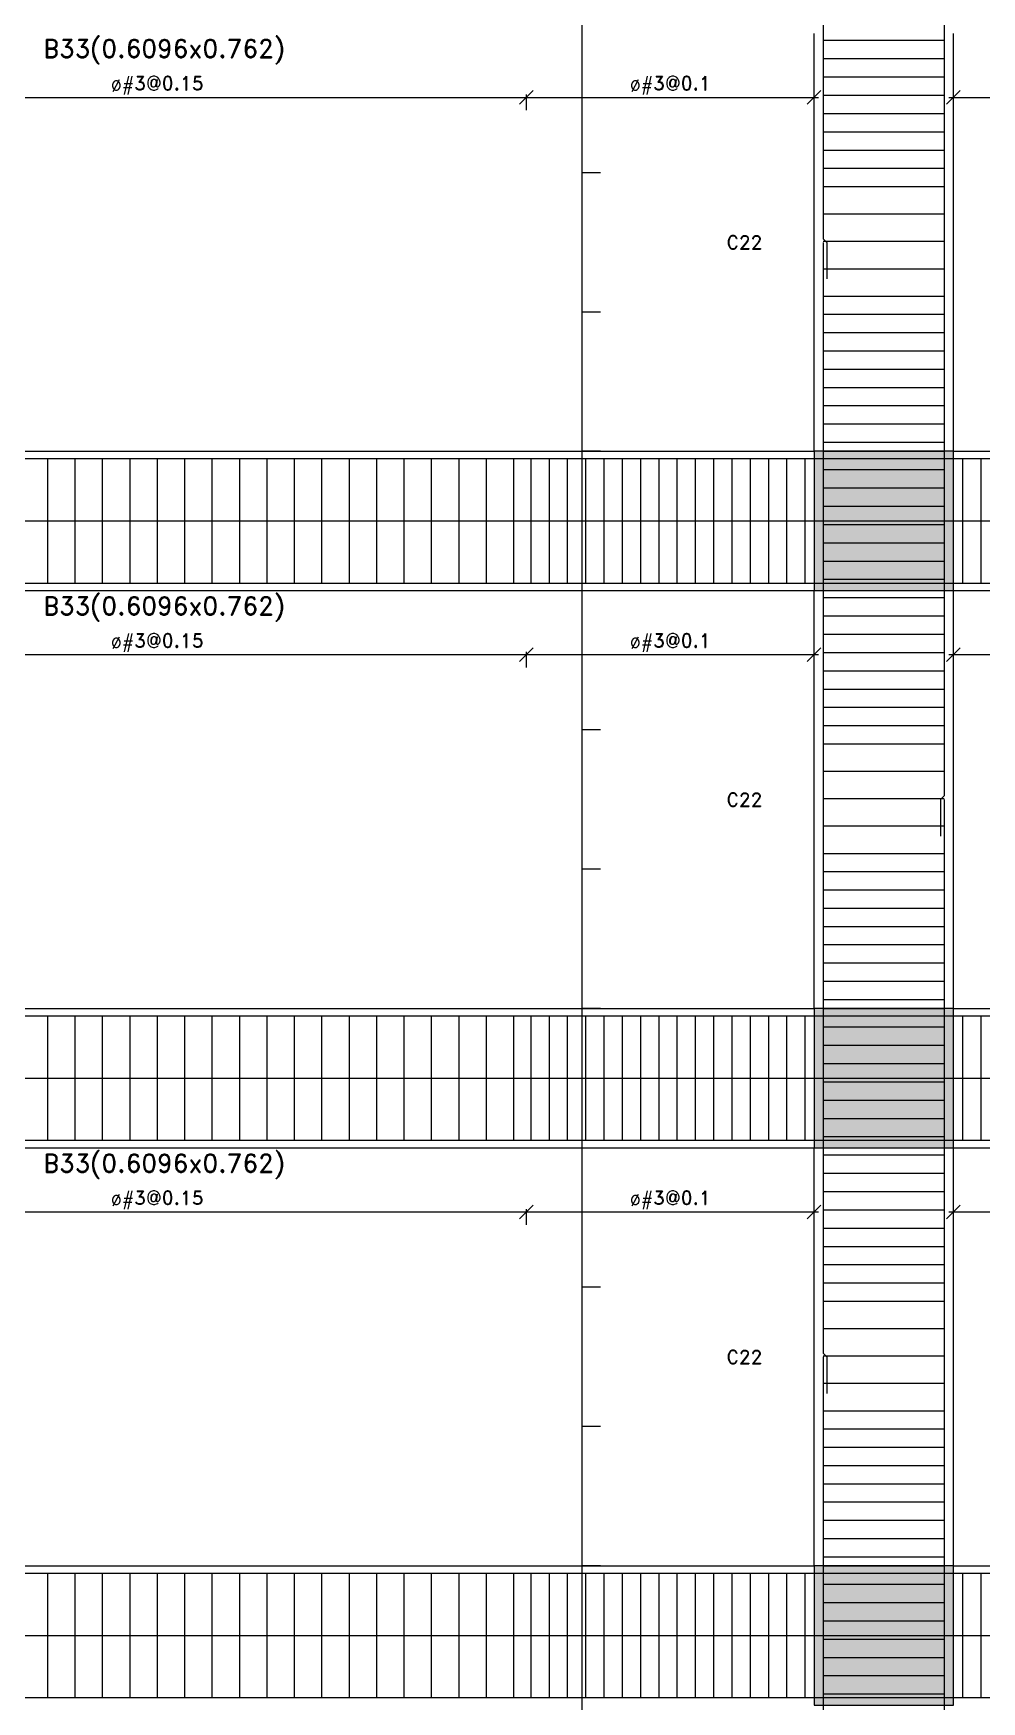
# Model space of a CAD drawing. Header units: inches. Extents: x 2674 to 28325, y -8016 to 21827.
# Drawn here: x 10173.4 to 10432.8, y -1101.7 to -645.5 of the extents above; entities that cross this region are included whole.
import ezdxf

# ---------------------------------------------------------------- set-up
doc = ezdxf.new("R2010")
doc.units = ezdxf.units.IN
doc.header["$MEASUREMENT"] = 0
for name, color, linetype in [('Beam', 3, 'Continuous'), ('Beam elevation contour', 7, 'Continuous'), ('Beam rebar bot', 2, 'Continuous'), ('Beam rebar top', 2, 'Continuous'), ('Beam tie corner', 6, 'Continuous'), ('Beam tie mid', 4, 'Continuous'), ('Column elevation contorno', 7, 'Continuous'), ('Dimensions', 7, 'Continuous'), ('Porticos', 7, 'Continuous'), ('Texts', 7, 'Continuous')]:
    doc.layers.add(name, color=color, linetype=linetype)
doc.layers.add('Beam torsion rebar', color=7, linetype='Continuous', true_color=0xaf0000)
doc.styles.add('Letra', font='romand.shx')
doc.dimstyles.new('Dimension', dxfattribs={"dimscale": 0.083333, "dimtxt": 0.025, "dimasz": 0.025, "dimexe": 0.015, "dimexo": 0.03, "dimgap": 0.015, "dimtad": 1, "dimdec": 1, "dimzin": 0, "dimdsep": 46, "dimlunit": 4, "dimtxsty": 'Letra', "dimblk": 'OBLIQUE', "dimcen": 0.015, "dimdle": 0.025, "dimclrd": 256, "dimclre": 1, "dimclrt": 4, "dimadec": 0, "dimazin": 0, "dimtfac": 1, "dimtdec": 1, "dimtofl": 0, "dimtmove": 0, "dimatfit": 3, "dimfxl": 1, "dimtolj": 1, "dimtzin": 0, "dimarcsym": 0})

# ---------------------------------------------------------------- blocks, each defined once
blk = doc.blocks.new('_Oblique')
at = {"color": 0, "linetype": 'ByBlock', "lineweight": -2}
blk.add_line((-0.5, -0.5), (0.5, 0.5), dxfattribs=at)
blk = doc.blocks.new('*D535')
at = {"layer": 'Defpoints', "color": 0, "transparency": 16777216}
for p in [(10323.5, -721.71), (10328.5, -721.71), (10328.5, -759.81)]:
    blk.add_point(p, dxfattribs=at)
at = {"layer": 'Dimensions', "color": 1, "linetype": 'ByBlock', "lineweight": -2, "transparency": 16777216}
for p, q in [((10328.5, -721.71), (10323.5, -721.71)), ((10328.5, -759.81), (10323.5, -759.81))]:
    blk.add_line(p, q, dxfattribs=at)
at = {"layer": 'Dimensions', "linetype": 'ByBlock', "lineweight": -2, "transparency": 16777216}
blk.add_line((10323.5, -759.82), (10323.5, -721.71), dxfattribs=at)
at = {"layer": 'Dimensions', "lineweight": -2, "transparency": 16777216, "xscale": 0.006249999999999999, "yscale": 0.006249999999999999, "zscale": 0.006249999999999999}
for p, rotation in [((10323.5, -721.71), 90), ((10323.5, -759.81), 270)]:
    blk.add_blockref('_Oblique', p, dxfattribs=dict(at, rotation=rotation))
at = {"layer": 'Dimensions', "color": 4, "transparency": 16777216, "insert": (10323.49, -740.76), "char_height": 0.00625, "attachment_point": 5, "rotation": 90, "style": 'Letra'}
blk.add_mtext('\\A1;ø#3@0.1', dxfattribs=at)
blk = doc.blocks.new('*D536')
at = {"layer": 'Defpoints', "color": 0, "transparency": 16777216}
for p in [(10323.5, -607.41), (10328.5, -607.41), (10328.5, -683.61)]:
    blk.add_point(p, dxfattribs=at)
at = {"layer": 'Dimensions', "color": 1, "linetype": 'ByBlock', "lineweight": -2, "transparency": 16777216}
for p, q in [((10328.5, -607.41), (10323.5, -607.41)), ((10328.5, -683.61), (10323.5, -683.61))]:
    blk.add_line(p, q, dxfattribs=at)
at = {"layer": 'Dimensions', "linetype": 'ByBlock', "lineweight": -2, "transparency": 16777216}
blk.add_line((10323.5, -683.62), (10323.5, -607.41), dxfattribs=at)
at = {"layer": 'Dimensions', "lineweight": -2, "transparency": 16777216, "xscale": 0.006249999999999999, "yscale": 0.006249999999999999, "zscale": 0.006249999999999999}
for p, rotation in [((10323.5, -607.41), 90), ((10323.5, -683.61), 270)]:
    blk.add_blockref('_Oblique', p, dxfattribs=dict(at, rotation=rotation))
at = {"layer": 'Dimensions', "color": 4, "transparency": 16777216, "insert": (10323.49, -645.51), "char_height": 0.00625, "attachment_point": 5, "rotation": 90, "style": 'Letra'}
blk.add_mtext('\\A1;ø#3@0.1', dxfattribs=at)
blk = doc.blocks.new('*D537')
at = {"layer": 'Defpoints', "color": 0, "transparency": 16777216}
for p in [(10323.5, -683.61), (10328.5, -683.61), (10328.5, -721.71)]:
    blk.add_point(p, dxfattribs=at)
at = {"layer": 'Dimensions', "color": 1, "linetype": 'ByBlock', "lineweight": -2, "transparency": 16777216}
for p, q in [((10328.5, -683.61), (10323.5, -683.61)), ((10328.5, -721.71), (10323.5, -721.71))]:
    blk.add_line(p, q, dxfattribs=at)
at = {"layer": 'Dimensions', "linetype": 'ByBlock', "lineweight": -2, "transparency": 16777216}
blk.add_line((10323.5, -721.72), (10323.5, -683.61), dxfattribs=at)
at = {"layer": 'Dimensions', "lineweight": -2, "transparency": 16777216, "xscale": 0.006249999999999999, "yscale": 0.006249999999999999, "zscale": 0.006249999999999999}
for p, rotation in [((10323.5, -683.61), 90), ((10323.5, -721.71), 270)]:
    blk.add_blockref('_Oblique', p, dxfattribs=dict(at, rotation=rotation))
at = {"layer": 'Dimensions', "color": 4, "transparency": 16777216, "insert": (10323.49, -702.66), "char_height": 0.00625, "attachment_point": 5, "rotation": 90, "style": 'Letra'}
blk.add_mtext('\\A1;ø#3@0.15', dxfattribs=at)
blk = doc.blocks.new('*D538')
at = {"layer": 'Defpoints', "color": 0, "transparency": 16777216}
for p in [(10323.5, -874.11), (10328.5, -874.11), (10328.5, -912.21)]:
    blk.add_point(p, dxfattribs=at)
at = {"layer": 'Dimensions', "color": 1, "linetype": 'ByBlock', "lineweight": -2, "transparency": 16777216}
for p, q in [((10328.5, -874.11), (10323.5, -874.11)), ((10328.5, -912.21), (10323.5, -912.21))]:
    blk.add_line(p, q, dxfattribs=at)
at = {"layer": 'Dimensions', "linetype": 'ByBlock', "lineweight": -2, "transparency": 16777216}
blk.add_line((10323.5, -912.22), (10323.5, -874.11), dxfattribs=at)
at = {"layer": 'Dimensions', "lineweight": -2, "transparency": 16777216, "xscale": 0.006249999999999999, "yscale": 0.006249999999999999, "zscale": 0.006249999999999999}
for p, rotation in [((10323.5, -874.11), 90), ((10323.5, -912.21), 270)]:
    blk.add_blockref('_Oblique', p, dxfattribs=dict(at, rotation=rotation))
at = {"layer": 'Dimensions', "color": 4, "transparency": 16777216, "insert": (10323.49, -893.16), "char_height": 0.00625, "attachment_point": 5, "rotation": 90, "style": 'Letra'}
blk.add_mtext('\\A1;ø#3@0.1', dxfattribs=at)
blk = doc.blocks.new('*D539')
at = {"layer": 'Defpoints', "color": 0, "transparency": 16777216}
for p in [(10323.5, -759.81), (10328.5, -759.81), (10328.5, -836.01)]:
    blk.add_point(p, dxfattribs=at)
at = {"layer": 'Dimensions', "color": 1, "linetype": 'ByBlock', "lineweight": -2, "transparency": 16777216}
for p, q in [((10328.5, -759.81), (10323.5, -759.81)), ((10328.5, -836.01), (10323.5, -836.01))]:
    blk.add_line(p, q, dxfattribs=at)
at = {"layer": 'Dimensions', "linetype": 'ByBlock', "lineweight": -2, "transparency": 16777216}
blk.add_line((10323.5, -836.02), (10323.5, -759.81), dxfattribs=at)
at = {"layer": 'Dimensions', "lineweight": -2, "transparency": 16777216, "xscale": 0.006249999999999999, "yscale": 0.006249999999999999, "zscale": 0.006249999999999999}
for p, rotation in [((10323.5, -759.81), 90), ((10323.5, -836.01), 270)]:
    blk.add_blockref('_Oblique', p, dxfattribs=dict(at, rotation=rotation))
at = {"layer": 'Dimensions', "color": 4, "transparency": 16777216, "insert": (10323.49, -797.91), "char_height": 0.00625, "attachment_point": 5, "rotation": 90, "style": 'Letra'}
blk.add_mtext('\\A1;ø#3@0.1', dxfattribs=at)
blk = doc.blocks.new('*D540')
at = {"layer": 'Defpoints', "color": 0, "transparency": 16777216}
for p in [(10323.5, -836.01), (10328.5, -836.01), (10328.5, -874.11)]:
    blk.add_point(p, dxfattribs=at)
at = {"layer": 'Dimensions', "color": 1, "linetype": 'ByBlock', "lineweight": -2, "transparency": 16777216}
for p, q in [((10328.5, -836.01), (10323.5, -836.01)), ((10328.5, -874.11), (10323.5, -874.11))]:
    blk.add_line(p, q, dxfattribs=at)
at = {"layer": 'Dimensions', "linetype": 'ByBlock', "lineweight": -2, "transparency": 16777216}
blk.add_line((10323.5, -874.12), (10323.5, -836.01), dxfattribs=at)
at = {"layer": 'Dimensions', "lineweight": -2, "transparency": 16777216, "xscale": 0.006249999999999999, "yscale": 0.006249999999999999, "zscale": 0.006249999999999999}
for p, rotation in [((10323.5, -836.01), 90), ((10323.5, -874.11), 270)]:
    blk.add_blockref('_Oblique', p, dxfattribs=dict(at, rotation=rotation))
at = {"layer": 'Dimensions', "color": 4, "transparency": 16777216, "insert": (10323.49, -855.06), "char_height": 0.00625, "attachment_point": 5, "rotation": 90, "style": 'Letra'}
blk.add_mtext('\\A1;ø#3@0.15', dxfattribs=at)
blk = doc.blocks.new('*D541')
at = {"layer": 'Defpoints', "color": 0, "transparency": 16777216}
for p in [(10323.5, -1026.51), (10328.5, -1026.51), (10328.5, -1064.61)]:
    blk.add_point(p, dxfattribs=at)
at = {"layer": 'Dimensions', "color": 1, "linetype": 'ByBlock', "lineweight": -2, "transparency": 16777216}
for p, q in [((10328.5, -1026.51), (10323.5, -1026.51)), ((10328.5, -1064.61), (10323.5, -1064.61))]:
    blk.add_line(p, q, dxfattribs=at)
at = {"layer": 'Dimensions', "linetype": 'ByBlock', "lineweight": -2, "transparency": 16777216}
blk.add_line((10323.5, -1064.62), (10323.5, -1026.51), dxfattribs=at)
at = {"layer": 'Dimensions', "lineweight": -2, "transparency": 16777216, "xscale": 0.006249999999999999, "yscale": 0.006249999999999999, "zscale": 0.006249999999999999}
for p, rotation in [((10323.5, -1026.51), 90), ((10323.5, -1064.61), 270)]:
    blk.add_blockref('_Oblique', p, dxfattribs=dict(at, rotation=rotation))
at = {"layer": 'Dimensions', "color": 4, "transparency": 16777216, "insert": (10323.49, -1045.56), "char_height": 0.00625, "attachment_point": 5, "rotation": 90, "style": 'Letra'}
blk.add_mtext('\\A1;ø#3@0.1', dxfattribs=at)
blk = doc.blocks.new('*D542')
at = {"layer": 'Defpoints', "color": 0, "transparency": 16777216}
for p in [(10323.5, -912.21), (10328.5, -912.21), (10328.5, -988.41)]:
    blk.add_point(p, dxfattribs=at)
at = {"layer": 'Dimensions', "color": 1, "linetype": 'ByBlock', "lineweight": -2, "transparency": 16777216}
for p, q in [((10328.5, -912.21), (10323.5, -912.21)), ((10328.5, -988.41), (10323.5, -988.41))]:
    blk.add_line(p, q, dxfattribs=at)
at = {"layer": 'Dimensions', "linetype": 'ByBlock', "lineweight": -2, "transparency": 16777216}
blk.add_line((10323.5, -988.42), (10323.5, -912.21), dxfattribs=at)
at = {"layer": 'Dimensions', "lineweight": -2, "transparency": 16777216, "xscale": 0.006249999999999999, "yscale": 0.006249999999999999, "zscale": 0.006249999999999999}
for p, rotation in [((10323.5, -912.21), 90), ((10323.5, -988.41), 270)]:
    blk.add_blockref('_Oblique', p, dxfattribs=dict(at, rotation=rotation))
at = {"layer": 'Dimensions', "color": 4, "transparency": 16777216, "insert": (10323.49, -950.31), "char_height": 0.00625, "attachment_point": 5, "rotation": 90, "style": 'Letra'}
blk.add_mtext('\\A1;ø#3@0.1', dxfattribs=at)
blk = doc.blocks.new('*D543')
at = {"layer": 'Defpoints', "color": 0, "transparency": 16777216}
for p in [(10323.5, -988.41), (10328.5, -988.41), (10328.5, -1026.51)]:
    blk.add_point(p, dxfattribs=at)
at = {"layer": 'Dimensions', "color": 1, "linetype": 'ByBlock', "lineweight": -2, "transparency": 16777216}
for p, q in [((10328.5, -988.41), (10323.5, -988.41)), ((10328.5, -1026.51), (10323.5, -1026.51))]:
    blk.add_line(p, q, dxfattribs=at)
at = {"layer": 'Dimensions', "linetype": 'ByBlock', "lineweight": -2, "transparency": 16777216}
blk.add_line((10323.5, -1026.52), (10323.5, -988.41), dxfattribs=at)
at = {"layer": 'Dimensions', "lineweight": -2, "transparency": 16777216, "xscale": 0.006249999999999999, "yscale": 0.006249999999999999, "zscale": 0.006249999999999999}
for p, rotation in [((10323.5, -988.41), 90), ((10323.5, -1026.51), 270)]:
    blk.add_blockref('_Oblique', p, dxfattribs=dict(at, rotation=rotation))
at = {"layer": 'Dimensions', "color": 4, "transparency": 16777216, "insert": (10323.49, -1007.46), "char_height": 0.00625, "attachment_point": 5, "rotation": 90, "style": 'Letra'}
blk.add_mtext('\\A1;ø#3@0.15', dxfattribs=at)
blk = doc.blocks.new('*D545')
at = {"layer": 'Defpoints', "color": 0, "transparency": 16777216}
for p in [(10323.5, -1064.61), (10328.5, -1064.61), (10328.5, -1140.81)]:
    blk.add_point(p, dxfattribs=at)
at = {"layer": 'Dimensions', "color": 1, "linetype": 'ByBlock', "lineweight": -2, "transparency": 16777216}
for p, q in [((10328.5, -1064.61), (10323.5, -1064.61)), ((10328.5, -1140.81), (10323.5, -1140.81))]:
    blk.add_line(p, q, dxfattribs=at)
at = {"layer": 'Dimensions', "linetype": 'ByBlock', "lineweight": -2, "transparency": 16777216}
blk.add_line((10323.5, -1140.82), (10323.5, -1064.61), dxfattribs=at)
at = {"layer": 'Dimensions', "lineweight": -2, "transparency": 16777216, "xscale": 0.006249999999999999, "yscale": 0.006249999999999999, "zscale": 0.006249999999999999}
for p, rotation in [((10323.5, -1064.61), 90), ((10323.5, -1140.81), 270)]:
    blk.add_blockref('_Oblique', p, dxfattribs=dict(at, rotation=rotation))
at = {"layer": 'Dimensions', "color": 4, "transparency": 16777216, "insert": (10323.49, -1102.71), "char_height": 0.00625, "attachment_point": 5, "rotation": 90, "style": 'Letra'}
blk.add_mtext('\\A1;ø#3@0.1', dxfattribs=at)
blk = doc.blocks.new('*D56')
at = {"linetype": 'ByBlock', "lineweight": -2, "transparency": 16777216}
blk.add_line((708.3466, 31.8064), (709.9707, 31.8064), dxfattribs=at)
at = {"color": 1, "linetype": 'ByBlock', "lineweight": -2, "transparency": 16777216}
for p, q in [((708.3716, 31.7364), (708.3716, 31.8214)), ((709.9457, 31.7364), (709.9457, 31.8214))]:
    blk.add_line(p, q, dxfattribs=at)
at = {"layer": 'Defpoints', "transparency": 16777216}
for p in [(709.9457, 31.8064), (708.3716, 31.7064), (709.9457, 31.7064)]:
    blk.add_point(p, dxfattribs=at)
at = {"lineweight": -2, "transparency": 16777216, "xscale": 0.075, "yscale": 0.075, "zscale": 0.075, "rotation": 180}
blk.add_blockref('_Oblique', (708.3716, 31.8064), dxfattribs=at)
at = {"lineweight": -2, "transparency": 16777216, "xscale": 0.075, "yscale": 0.075, "zscale": 0.075}
blk.add_blockref('_Oblique', (709.9457, 31.8064), dxfattribs=at)
at = {"color": 4, "transparency": 16777216, "insert": (709.15865, 31.8214), "char_height": 0.075, "attachment_point": 8, "style": 'Letra'}
blk.add_mtext('ø#3@0.1', dxfattribs=at)
blk = doc.blocks.new('*D57')
at = {"linetype": 'ByBlock', "lineweight": -2, "transparency": 16777216}
blk.add_line((704.3066, 31.8064), (708.3966, 31.8064), dxfattribs=at)
at = {"color": 1, "linetype": 'ByBlock', "lineweight": -2, "transparency": 16777216}
for p, q in [((704.3316, 31.7364), (704.3316, 31.8214)), ((708.3716, 31.7364), (708.3716, 31.8214))]:
    blk.add_line(p, q, dxfattribs=at)
at = {"layer": 'Defpoints', "transparency": 16777216}
for p in [(708.3716, 31.8064), (704.3316, 31.7064), (708.3716, 31.7064)]:
    blk.add_point(p, dxfattribs=at)
at = {"lineweight": -2, "transparency": 16777216, "xscale": 0.075, "yscale": 0.075, "zscale": 0.075, "rotation": 180}
blk.add_blockref('_Oblique', (704.3316, 31.8064), dxfattribs=at)
at = {"lineweight": -2, "transparency": 16777216, "xscale": 0.075, "yscale": 0.075, "zscale": 0.075}
blk.add_blockref('_Oblique', (708.3716, 31.8064), dxfattribs=at)
at = {"color": 4, "transparency": 16777216, "insert": (706.3516, 31.8214), "char_height": 0.075, "attachment_point": 8, "style": 'Letra'}
blk.add_mtext('ø#3@0.15', dxfattribs=at)
blk = doc.blocks.new('*D58')
at = {"linetype": 'ByBlock', "lineweight": -2, "transparency": 16777216}
blk.add_line((710.6827, 31.8064), (712.3067, 31.8064), dxfattribs=at)
at = {"color": 1, "linetype": 'ByBlock', "lineweight": -2, "transparency": 16777216}
for p, q in [((710.7077, 31.7364), (710.7077, 31.8214)), ((712.2817, 31.7364), (712.2817, 31.8214))]:
    blk.add_line(p, q, dxfattribs=at)
at = {"layer": 'Defpoints', "transparency": 16777216}
for p in [(712.2817, 31.8064), (710.7077, 31.7064), (712.2817, 31.7064)]:
    blk.add_point(p, dxfattribs=at)
at = {"lineweight": -2, "transparency": 16777216, "xscale": 0.075, "yscale": 0.075, "zscale": 0.075, "rotation": 180}
blk.add_blockref('_Oblique', (710.7077, 31.8064), dxfattribs=at)
at = {"lineweight": -2, "transparency": 16777216, "xscale": 0.075, "yscale": 0.075, "zscale": 0.075}
blk.add_blockref('_Oblique', (712.2817, 31.8064), dxfattribs=at)
at = {"color": 4, "transparency": 16777216, "insert": (711.4947, 31.8214), "char_height": 0.075, "attachment_point": 8, "style": 'Letra'}
blk.add_mtext('ø#3@0.1', dxfattribs=at)
blk = doc.blocks.new('*D75')
at = {"linetype": 'ByBlock', "lineweight": -2, "transparency": 16777216}
blk.add_line((708.3466, 28.7584), (709.9707, 28.7584), dxfattribs=at)
at = {"color": 1, "linetype": 'ByBlock', "lineweight": -2, "transparency": 16777216}
for p, q in [((708.3716, 28.6884), (708.3716, 28.7734)), ((709.9457, 28.6884), (709.9457, 28.7734))]:
    blk.add_line(p, q, dxfattribs=at)
at = {"layer": 'Defpoints', "transparency": 16777216}
for p in [(709.9457, 28.7584), (708.3716, 28.6584), (709.9457, 28.6584)]:
    blk.add_point(p, dxfattribs=at)
at = {"lineweight": -2, "transparency": 16777216, "xscale": 0.075, "yscale": 0.075, "zscale": 0.075, "rotation": 180}
blk.add_blockref('_Oblique', (708.3716, 28.7584), dxfattribs=at)
at = {"lineweight": -2, "transparency": 16777216, "xscale": 0.075, "yscale": 0.075, "zscale": 0.075}
blk.add_blockref('_Oblique', (709.9457, 28.7584), dxfattribs=at)
at = {"color": 4, "transparency": 16777216, "insert": (709.15865, 28.7734), "char_height": 0.075, "attachment_point": 8, "style": 'Letra'}
blk.add_mtext('ø#3@0.1', dxfattribs=at)
blk = doc.blocks.new('*D76')
at = {"linetype": 'ByBlock', "lineweight": -2, "transparency": 16777216}
blk.add_line((704.3066, 28.7584), (708.3966, 28.7584), dxfattribs=at)
at = {"color": 1, "linetype": 'ByBlock', "lineweight": -2, "transparency": 16777216}
for p, q in [((704.3316, 28.6884), (704.3316, 28.7734)), ((708.3716, 28.6884), (708.3716, 28.7734))]:
    blk.add_line(p, q, dxfattribs=at)
at = {"layer": 'Defpoints', "transparency": 16777216}
for p in [(708.3716, 28.7584), (704.3316, 28.6584), (708.3716, 28.6584)]:
    blk.add_point(p, dxfattribs=at)
at = {"lineweight": -2, "transparency": 16777216, "xscale": 0.075, "yscale": 0.075, "zscale": 0.075, "rotation": 180}
blk.add_blockref('_Oblique', (704.3316, 28.7584), dxfattribs=at)
at = {"lineweight": -2, "transparency": 16777216, "xscale": 0.075, "yscale": 0.075, "zscale": 0.075}
blk.add_blockref('_Oblique', (708.3716, 28.7584), dxfattribs=at)
at = {"color": 4, "transparency": 16777216, "insert": (706.3516, 28.7734), "char_height": 0.075, "attachment_point": 8, "style": 'Letra'}
blk.add_mtext('ø#3@0.15', dxfattribs=at)
blk = doc.blocks.new('FB 30 X 30')
blk.add_hatch(color=256).paths.add_polyline_path([(0.381, 0.381), (-0.381, 0.381), (-0.381, -0.381), (0.381, -0.381)])
at = {"color": 0}
blk.add_lwpolyline([(0.381, 0.381), (-0.381, 0.381), (-0.381, -0.381), (0.381, -0.381)], close=True, dxfattribs=at)
blk = doc.blocks.new('*D77')
at = {"linetype": 'ByBlock', "lineweight": -2, "transparency": 16777216}
blk.add_line((710.6827, 28.7584), (712.3067, 28.7584), dxfattribs=at)
at = {"color": 1, "linetype": 'ByBlock', "lineweight": -2, "transparency": 16777216}
for p, q in [((710.7077, 28.6884), (710.7077, 28.7734)), ((712.2817, 28.6884), (712.2817, 28.7734))]:
    blk.add_line(p, q, dxfattribs=at)
at = {"layer": 'Defpoints', "transparency": 16777216}
for p in [(712.2817, 28.7584), (710.7077, 28.6584), (712.2817, 28.6584)]:
    blk.add_point(p, dxfattribs=at)
at = {"lineweight": -2, "transparency": 16777216, "xscale": 0.075, "yscale": 0.075, "zscale": 0.075, "rotation": 180}
blk.add_blockref('_Oblique', (710.7077, 28.7584), dxfattribs=at)
at = {"lineweight": -2, "transparency": 16777216, "xscale": 0.075, "yscale": 0.075, "zscale": 0.075}
blk.add_blockref('_Oblique', (712.2817, 28.7584), dxfattribs=at)
at = {"color": 4, "transparency": 16777216, "insert": (711.4947, 28.7734), "char_height": 0.075, "attachment_point": 8, "style": 'Letra'}
blk.add_mtext('ø#3@0.1', dxfattribs=at)
blk = doc.blocks.new('*D94')
at = {"linetype": 'ByBlock', "lineweight": -2, "transparency": 16777216}
blk.add_line((708.3466, 25.7104), (709.9707, 25.7104), dxfattribs=at)
at = {"color": 1, "linetype": 'ByBlock', "lineweight": -2, "transparency": 16777216}
for p, q in [((708.3716, 25.6404), (708.3716, 25.7254)), ((709.9457, 25.6404), (709.9457, 25.7254))]:
    blk.add_line(p, q, dxfattribs=at)
at = {"layer": 'Defpoints', "transparency": 16777216}
for p in [(709.9457, 25.7104), (708.3716, 25.6104), (709.9457, 25.6104)]:
    blk.add_point(p, dxfattribs=at)
at = {"lineweight": -2, "transparency": 16777216, "xscale": 0.075, "yscale": 0.075, "zscale": 0.075, "rotation": 180}
blk.add_blockref('_Oblique', (708.3716, 25.7104), dxfattribs=at)
at = {"lineweight": -2, "transparency": 16777216, "xscale": 0.075, "yscale": 0.075, "zscale": 0.075}
blk.add_blockref('_Oblique', (709.9457, 25.7104), dxfattribs=at)
at = {"color": 4, "transparency": 16777216, "insert": (709.15865, 25.7254), "char_height": 0.075, "attachment_point": 8, "style": 'Letra'}
blk.add_mtext('ø#3@0.1', dxfattribs=at)
blk = doc.blocks.new('*D95')
at = {"linetype": 'ByBlock', "lineweight": -2, "transparency": 16777216}
blk.add_line((704.3066, 25.7104), (708.3966, 25.7104), dxfattribs=at)
at = {"color": 1, "linetype": 'ByBlock', "lineweight": -2, "transparency": 16777216}
for p, q in [((704.3316, 25.6404), (704.3316, 25.7254)), ((708.3716, 25.6404), (708.3716, 25.7254))]:
    blk.add_line(p, q, dxfattribs=at)
at = {"layer": 'Defpoints', "transparency": 16777216}
for p in [(708.3716, 25.7104), (704.3316, 25.6104), (708.3716, 25.6104)]:
    blk.add_point(p, dxfattribs=at)
at = {"lineweight": -2, "transparency": 16777216, "xscale": 0.075, "yscale": 0.075, "zscale": 0.075, "rotation": 180}
blk.add_blockref('_Oblique', (704.3316, 25.7104), dxfattribs=at)
at = {"lineweight": -2, "transparency": 16777216, "xscale": 0.075, "yscale": 0.075, "zscale": 0.075}
blk.add_blockref('_Oblique', (708.3716, 25.7104), dxfattribs=at)
at = {"color": 4, "transparency": 16777216, "insert": (706.3516, 25.7254), "char_height": 0.075, "attachment_point": 8, "style": 'Letra'}
blk.add_mtext('ø#3@0.15', dxfattribs=at)
blk = doc.blocks.new('*D96')
at = {"linetype": 'ByBlock', "lineweight": -2, "transparency": 16777216}
blk.add_line((710.6827, 25.7104), (712.3067, 25.7104), dxfattribs=at)
at = {"color": 1, "linetype": 'ByBlock', "lineweight": -2, "transparency": 16777216}
for p, q in [((710.7077, 25.6404), (710.7077, 25.7254)), ((712.2817, 25.6404), (712.2817, 25.7254))]:
    blk.add_line(p, q, dxfattribs=at)
at = {"layer": 'Defpoints', "transparency": 16777216}
for p in [(712.2817, 25.7104), (710.7077, 25.6104), (712.2817, 25.6104)]:
    blk.add_point(p, dxfattribs=at)
at = {"lineweight": -2, "transparency": 16777216, "xscale": 0.075, "yscale": 0.075, "zscale": 0.075, "rotation": 180}
blk.add_blockref('_Oblique', (710.7077, 25.7104), dxfattribs=at)
at = {"lineweight": -2, "transparency": 16777216, "xscale": 0.075, "yscale": 0.075, "zscale": 0.075}
blk.add_blockref('_Oblique', (712.2817, 25.7104), dxfattribs=at)
at = {"color": 4, "transparency": 16777216, "insert": (711.4947, 25.7254), "char_height": 0.075, "attachment_point": 8, "style": 'Letra'}
blk.add_mtext('ø#3@0.1', dxfattribs=at)
blk = doc.blocks.new('B33-B34-B35-B36-Story7')
at = {"layer": 'Beam elevation contour'}
for points in [[(702.7576, 23.7744), (709.9457, 23.7744)], [(710.7077, 23.7744), (717.2356, 23.7744)]]:
    blk.add_lwpolyline(points, dxfattribs=at)
at = {"layer": 'Beam rebar bot'}
blk.add_lwpolyline([(732.8728, 23.3524), (732.8728, 23.0524), (702.188, 23.0524), (702.188, 23.3524)], dxfattribs=at)
at = {"layer": 'Beam rebar top'}
blk.add_lwpolyline([(702.208, 23.4344), (702.208, 23.7344), (732.8928, 23.7344), (732.8928, 23.4344)], dxfattribs=at)
at = {"layer": 'Beam tie corner'}
for points in [[(708.3957, 23.7344), (708.3957, 23.0524)], [(708.4957, 23.7344), (708.4957, 23.0524)], [(708.5957, 23.7344), (708.5957, 23.0524)], [(708.6957, 23.7344), (708.6957, 23.0524)], [(708.7957, 23.7344), (708.7957, 23.0524)], [(708.8957, 23.7344), (708.8957, 23.0524)], [(708.9957, 23.7344), (708.9957, 23.0524)], [(709.0957, 23.7344), (709.0957, 23.0524)], [(709.1957, 23.7344), (709.1957, 23.0524)], [(709.2957, 23.7344), (709.2957, 23.0524)], [(709.3957, 23.7344), (709.3957, 23.0524)], [(709.4957, 23.7344), (709.4957, 23.0524)], [(709.5957, 23.7344), (709.5957, 23.0524)], [(709.6957, 23.7344), (709.6957, 23.0524)], [(709.7957, 23.7344), (709.7957, 23.0524)], [(709.8957, 23.7344), (709.8957, 23.0524)], [(710.7577, 23.7344), (710.7577, 23.0524)], [(710.8577, 23.7344), (710.8577, 23.0524)]]:
    blk.add_lwpolyline(points, dxfattribs=at)
at = {"layer": 'Beam tie mid'}
for points in [[(705.7516, 23.7344), (705.7516, 23.0524)], [(705.9016, 23.7344), (705.9016, 23.0524)], [(706.0516, 23.7344), (706.0516, 23.0524)], [(706.2016, 23.7344), (706.2016, 23.0524)], [(706.3516, 23.7344), (706.3516, 23.0524)], [(706.5016, 23.7344), (706.5016, 23.0524)], [(706.6516, 23.7344), (706.6516, 23.0524)], [(706.8016, 23.7344), (706.8016, 23.0524)], [(706.9516, 23.7344), (706.9516, 23.0524)], [(707.1016, 23.7344), (707.1016, 23.0524)], [(707.2516, 23.7344), (707.2516, 23.0524)], [(707.4016, 23.7344), (707.4016, 23.0524)], [(707.5516, 23.7344), (707.5516, 23.0524)], [(707.7016, 23.7344), (707.7016, 23.0524)], [(707.8516, 23.7344), (707.8516, 23.0524)], [(708.0016, 23.7344), (708.0016, 23.0524)], [(708.1516, 23.7344), (708.1516, 23.0524)], [(708.3016, 23.7344), (708.3016, 23.0524)]]:
    blk.add_lwpolyline(points, dxfattribs=at)
at = {"layer": 'Beam torsion rebar'}
blk.add_lwpolyline([(702.188, 23.3934), (732.8928, 23.3934)], dxfattribs=at)
at = {"layer": 'Beam', "color": 0}
blk.add_blockref('FB 30 X 30', (710.3267, 23.3934), dxfattribs=at)
blk = doc.blocks.new('B33-B34-B35-B36-Story10')
at = {"layer": 'Texts', "insert": (706.3898, 32.0564), "char_height": 0.1, "width": 0.056717, "attachment_point": 5, "style": 'Letra'}
blk.add_mtext('B33(0.6096x0.762)', dxfattribs=at)
at = {"layer": 'Dimensions'}
for p1, p2, text, picture, middle in [((704.3316, 31.7064), (708.3716, 31.7064), 'ø#3@0.15', '*D57', (706.3516, 31.8064)), ((708.3716, 31.7064), (709.9457, 31.7064), 'ø#3@0.1', '*D56', (709.1586, 31.8064)), ((710.7077, 31.7064), (712.2817, 31.7064), 'ø#3@0.1', '*D58', (711.4947, 31.8064))]:
    dim = blk.add_aligned_dim(p1=p1, p2=p2, distance=0.1, text=text, dimstyle='Dimension', override={"dimtxt": 0.075, "dimasz": 0.075, "dimpost": '<>'}, dxfattribs=at)
    dim.commit()
    dim.dimension.update_dxf_attribs({"geometry": picture, "text_midpoint": middle})
blk = doc.blocks.new('B33-B34-B35-B36-Story9')
at = {"layer": 'Beam elevation contour'}
for points in [[(702.7576, 29.8704), (709.9457, 29.8704)], [(710.7077, 29.8704), (717.2356, 29.8704)], [(702.7576, 29.1084), (709.9457, 29.1084)], [(710.7077, 29.1084), (717.2356, 29.1084)]]:
    blk.add_lwpolyline(points, dxfattribs=at)
at = {"layer": 'Beam rebar bot'}
blk.add_lwpolyline([(732.8728, 29.4484), (732.8728, 29.1484), (702.188, 29.1484), (702.188, 29.4484)], dxfattribs=at)
at = {"layer": 'Beam rebar top'}
blk.add_lwpolyline([(702.208, 29.5304), (702.208, 29.8304), (732.8928, 29.8304), (732.8928, 29.5304)], dxfattribs=at)
at = {"layer": 'Beam tie corner'}
for points in [[(708.3957, 29.8304), (708.3957, 29.1484)], [(708.4957, 29.8304), (708.4957, 29.1484)], [(708.5957, 29.8304), (708.5957, 29.1484)], [(708.6957, 29.8304), (708.6957, 29.1484)], [(708.7957, 29.8304), (708.7957, 29.1484)], [(708.8957, 29.8304), (708.8957, 29.1484)], [(708.9957, 29.8304), (708.9957, 29.1484)], [(709.0957, 29.8304), (709.0957, 29.1484)], [(709.1957, 29.8304), (709.1957, 29.1484)], [(709.2957, 29.8304), (709.2957, 29.1484)], [(709.3957, 29.8304), (709.3957, 29.1484)], [(709.4957, 29.8304), (709.4957, 29.1484)], [(709.5957, 29.8304), (709.5957, 29.1484)], [(709.6957, 29.8304), (709.6957, 29.1484)], [(709.7957, 29.8304), (709.7957, 29.1484)], [(709.8957, 29.8304), (709.8957, 29.1484)], [(710.7577, 29.8304), (710.7577, 29.1484)], [(710.8577, 29.8304), (710.8577, 29.1484)]]:
    blk.add_lwpolyline(points, dxfattribs=at)
at = {"layer": 'Beam tie mid'}
for points in [[(705.7516, 29.8304), (705.7516, 29.1484)], [(705.9016, 29.8304), (705.9016, 29.1484)], [(706.0516, 29.8304), (706.0516, 29.1484)], [(706.2016, 29.8304), (706.2016, 29.1484)], [(706.3516, 29.8304), (706.3516, 29.1484)], [(706.5016, 29.8304), (706.5016, 29.1484)], [(706.6516, 29.8304), (706.6516, 29.1484)], [(706.8016, 29.8304), (706.8016, 29.1484)], [(706.9516, 29.8304), (706.9516, 29.1484)], [(707.1016, 29.8304), (707.1016, 29.1484)], [(707.2516, 29.8304), (707.2516, 29.1484)], [(707.4016, 29.8304), (707.4016, 29.1484)], [(707.5516, 29.8304), (707.5516, 29.1484)], [(707.7016, 29.8304), (707.7016, 29.1484)], [(707.8516, 29.8304), (707.8516, 29.1484)], [(708.0016, 29.8304), (708.0016, 29.1484)], [(708.1516, 29.8304), (708.1516, 29.1484)], [(708.3016, 29.8304), (708.3016, 29.1484)]]:
    blk.add_lwpolyline(points, dxfattribs=at)
at = {"layer": 'Beam torsion rebar'}
blk.add_lwpolyline([(702.188, 29.4894), (732.8928, 29.4894)], dxfattribs=at)
at = {"layer": 'Beam', "color": 0}
blk.add_blockref('FB 30 X 30', (710.3267, 29.4894), dxfattribs=at)
at = {"layer": 'Texts', "insert": (706.3898, 29.0084), "char_height": 0.1, "width": 0.056717, "attachment_point": 5, "style": 'Letra'}
blk.add_mtext('B33(0.6096x0.762)', dxfattribs=at)
at = {"layer": 'Dimensions'}
for p1, p2, text, picture, middle in [((704.3316, 28.6584), (708.3716, 28.6584), 'ø#3@0.15', '*D76', (706.3516, 28.7584)), ((708.3716, 28.6584), (709.9457, 28.6584), 'ø#3@0.1', '*D75', (709.1586, 28.7584)), ((710.7077, 28.6584), (712.2817, 28.6584), 'ø#3@0.1', '*D77', (711.4947, 28.7584))]:
    dim = blk.add_aligned_dim(p1=p1, p2=p2, distance=0.1, text=text, dimstyle='Dimension', override={"dimtxt": 0.075, "dimasz": 0.075, "dimpost": '<>'}, dxfattribs=at)
    dim.commit()
    dim.dimension.update_dxf_attribs({"geometry": picture, "text_midpoint": middle})
blk = doc.blocks.new('B33-B34-B35-B36-Story8')
at = {"layer": 'Beam elevation contour'}
for points in [[(702.7576, 26.8224), (709.9457, 26.8224)], [(710.7077, 26.8224), (717.2356, 26.8224)], [(702.7576, 26.0604), (709.9457, 26.0604)], [(710.7077, 26.0604), (717.2356, 26.0604)]]:
    blk.add_lwpolyline(points, dxfattribs=at)
at = {"layer": 'Beam rebar bot'}
blk.add_lwpolyline([(732.8728, 26.4004), (732.8728, 26.1004), (702.188, 26.1004), (702.188, 26.4004)], dxfattribs=at)
at = {"layer": 'Beam rebar top'}
blk.add_lwpolyline([(702.208, 26.4824), (702.208, 26.7824), (732.8928, 26.7824), (732.8928, 26.4824)], dxfattribs=at)
at = {"layer": 'Beam tie corner'}
for points in [[(708.3957, 26.7824), (708.3957, 26.1004)], [(708.4957, 26.7824), (708.4957, 26.1004)], [(708.5957, 26.7824), (708.5957, 26.1004)], [(708.6957, 26.7824), (708.6957, 26.1004)], [(708.7957, 26.7824), (708.7957, 26.1004)], [(708.8957, 26.7824), (708.8957, 26.1004)], [(708.9957, 26.7824), (708.9957, 26.1004)], [(709.0957, 26.7824), (709.0957, 26.1004)], [(709.1957, 26.7824), (709.1957, 26.1004)], [(709.2957, 26.7824), (709.2957, 26.1004)], [(709.3957, 26.7824), (709.3957, 26.1004)], [(709.4957, 26.7824), (709.4957, 26.1004)], [(709.5957, 26.7824), (709.5957, 26.1004)], [(709.6957, 26.7824), (709.6957, 26.1004)], [(709.7957, 26.7824), (709.7957, 26.1004)], [(709.8957, 26.7824), (709.8957, 26.1004)], [(710.7577, 26.7824), (710.7577, 26.1004)], [(710.8577, 26.7824), (710.8577, 26.1004)]]:
    blk.add_lwpolyline(points, dxfattribs=at)
at = {"layer": 'Beam tie mid'}
for points in [[(705.7516, 26.7824), (705.7516, 26.1004)], [(705.9016, 26.7824), (705.9016, 26.1004)], [(706.0516, 26.7824), (706.0516, 26.1004)], [(706.2016, 26.7824), (706.2016, 26.1004)], [(706.3516, 26.7824), (706.3516, 26.1004)], [(706.5016, 26.7824), (706.5016, 26.1004)], [(706.6516, 26.7824), (706.6516, 26.1004)], [(706.8016, 26.7824), (706.8016, 26.1004)], [(706.9516, 26.7824), (706.9516, 26.1004)], [(707.1016, 26.7824), (707.1016, 26.1004)], [(707.2516, 26.7824), (707.2516, 26.1004)], [(707.4016, 26.7824), (707.4016, 26.1004)], [(707.5516, 26.7824), (707.5516, 26.1004)], [(707.7016, 26.7824), (707.7016, 26.1004)], [(707.8516, 26.7824), (707.8516, 26.1004)], [(708.0016, 26.7824), (708.0016, 26.1004)], [(708.1516, 26.7824), (708.1516, 26.1004)], [(708.3016, 26.7824), (708.3016, 26.1004)]]:
    blk.add_lwpolyline(points, dxfattribs=at)
at = {"layer": 'Beam torsion rebar'}
blk.add_lwpolyline([(702.188, 26.4414), (732.8928, 26.4414)], dxfattribs=at)
at = {"layer": 'Beam', "color": 0}
blk.add_blockref('FB 30 X 30', (710.3267, 26.4414), dxfattribs=at)
at = {"layer": 'Texts', "insert": (706.3898, 25.9604), "char_height": 0.1, "width": 0.056717, "attachment_point": 5, "style": 'Letra'}
blk.add_mtext('B33(0.6096x0.762)', dxfattribs=at)
at = {"layer": 'Dimensions'}
for p1, p2, text, picture, middle in [((704.3316, 25.6104), (708.3716, 25.6104), 'ø#3@0.15', '*D95', (706.3516, 25.7104)), ((708.3716, 25.6104), (709.9457, 25.6104), 'ø#3@0.1', '*D94', (709.1586, 25.7104)), ((710.7077, 25.6104), (712.2817, 25.6104), 'ø#3@0.1', '*D96', (711.4947, 25.7104))]:
    dim = blk.add_aligned_dim(p1=p1, p2=p2, distance=0.1, text=text, dimstyle='Dimension', override={"dimtxt": 0.075, "dimasz": 0.075, "dimpost": '<>'}, dxfattribs=at)
    dim.commit()
    dim.dimension.update_dxf_attribs({"geometry": picture, "text_midpoint": middle})

msp = doc.modelspace()

# ---------------------------------------------------------------- linework, layer by layer
at = {"layer": 'Beam rebar bot'}
for points in [[(10389.46, -471.75), (10389.46, -701.66)], [(10422.56, -546.45), (10422.56, -854.06)], [(10390.46, -702.66), (10389.46, -701.66)], [(10389.46, -702.66), (10389.46, -1006.46)], [(10390.46, -702.66), (10390.46, -712.66)], [(10421.56, -855.06), (10422.56, -854.06)], [(10421.56, -855.06), (10421.56, -865.06)], [(10422.56, -855.06), (10422.56, -1158.86)], [(10390.46, -1007.46), (10389.46, -1006.46)], [(10389.46, -1007.46), (10389.46, -1311.26)], [(10390.46, -1007.46), (10390.46, -1017.46)]]:
    msp.add_lwpolyline(points, dxfattribs=at)
at = {"layer": 'Beam tie corner'}
for points in [[(10389.46, -647.41), (10422.56, -647.41)], [(10389.46, -652.41), (10422.56, -652.41)], [(10389.46, -657.41), (10422.56, -657.41)], [(10389.46, -662.41), (10422.56, -662.41)], [(10389.46, -667.41), (10422.56, -667.41)], [(10389.46, -672.41), (10422.56, -672.41)], [(10389.46, -677.41), (10422.56, -677.41)], [(10389.46, -682.41), (10422.56, -682.41)], [(10389.46, -722.31), (10422.56, -722.31)], [(10389.46, -727.31), (10422.56, -727.31)], [(10389.46, -732.31), (10422.56, -732.31)], [(10389.46, -737.31), (10422.56, -737.31)], [(10389.46, -742.31), (10422.56, -742.31)], [(10389.46, -747.31), (10422.56, -747.31)], [(10389.46, -752.31), (10422.56, -752.31)], [(10389.46, -757.31), (10422.56, -757.31)], [(10389.46, -759.81), (10422.56, -759.81)], [(10389.46, -764.81), (10422.56, -764.81)], [(10389.46, -769.81), (10422.56, -769.81)], [(10389.46, -774.81), (10422.56, -774.81)], [(10389.46, -779.81), (10422.56, -779.81)], [(10389.46, -784.81), (10422.56, -784.81)], [(10389.46, -789.81), (10422.56, -789.81)], [(10389.46, -794.81), (10422.56, -794.81)], [(10389.46, -799.81), (10422.56, -799.81)], [(10389.46, -804.81), (10422.56, -804.81)], [(10389.46, -809.81), (10422.56, -809.81)], [(10389.46, -814.81), (10422.56, -814.81)], [(10389.46, -819.81), (10422.56, -819.81)], [(10389.46, -824.81), (10422.56, -824.81)], [(10389.46, -829.81), (10422.56, -829.81)], [(10389.46, -834.81), (10422.56, -834.81)], [(10389.46, -874.71), (10422.56, -874.71)], [(10389.46, -879.71), (10422.56, -879.71)], [(10389.46, -884.71), (10422.56, -884.71)], [(10389.46, -889.71), (10422.56, -889.71)], [(10389.46, -894.71), (10422.56, -894.71)], [(10389.46, -899.71), (10422.56, -899.71)], [(10389.46, -904.71), (10422.56, -904.71)], [(10389.46, -909.71), (10422.56, -909.71)], [(10389.46, -912.21), (10422.56, -912.21)], [(10389.46, -917.21), (10422.56, -917.21)], [(10389.46, -922.21), (10422.56, -922.21)], [(10389.46, -927.21), (10422.56, -927.21)], [(10389.46, -932.21), (10422.56, -932.21)], [(10389.46, -937.21), (10422.56, -937.21)], [(10389.46, -942.21), (10422.56, -942.21)], [(10389.46, -947.21), (10422.56, -947.21)], [(10389.46, -952.21), (10422.56, -952.21)], [(10389.46, -957.21), (10422.56, -957.21)], [(10389.46, -962.21), (10422.56, -962.21)], [(10389.46, -967.21), (10422.56, -967.21)], [(10389.46, -972.21), (10422.56, -972.21)], [(10389.46, -977.21), (10422.56, -977.21)], [(10389.46, -982.21), (10422.56, -982.21)], [(10389.46, -987.21), (10422.56, -987.21)], [(10389.46, -1027.11), (10422.56, -1027.11)], [(10389.46, -1032.11), (10422.56, -1032.11)], [(10389.46, -1037.11), (10422.56, -1037.11)], [(10389.46, -1042.11), (10422.56, -1042.11)], [(10389.46, -1047.11), (10422.56, -1047.11)], [(10389.46, -1052.11), (10422.56, -1052.11)], [(10389.46, -1057.11), (10422.56, -1057.11)], [(10389.46, -1062.11), (10422.56, -1062.11)], [(10389.46, -1064.61), (10422.56, -1064.61)], [(10389.46, -1069.61), (10422.56, -1069.61)], [(10389.46, -1074.61), (10422.56, -1074.61)], [(10389.46, -1079.61), (10422.56, -1079.61)], [(10389.46, -1084.61), (10422.56, -1084.61)], [(10389.46, -1089.61), (10422.56, -1089.61)], [(10389.46, -1094.61), (10422.56, -1094.61)], [(10389.46, -1099.61), (10422.56, -1099.61)]]:
    msp.add_lwpolyline(points, dxfattribs=at)
at = {"layer": 'Beam tie mid'}
for points in [[(10389.46, -687.36), (10422.56, -687.36)], [(10389.46, -694.86), (10422.56, -694.86)], [(10389.46, -702.36), (10422.56, -702.36)], [(10389.46, -709.86), (10422.56, -709.86)], [(10389.46, -717.36), (10422.56, -717.36)], [(10389.46, -839.76), (10422.56, -839.76)], [(10389.46, -847.26), (10422.56, -847.26)], [(10389.46, -854.76), (10422.56, -854.76)], [(10389.46, -862.26), (10422.56, -862.26)], [(10389.46, -869.76), (10422.56, -869.76)], [(10389.46, -992.16), (10422.56, -992.16)], [(10389.46, -999.66), (10422.56, -999.66)], [(10389.46, -1007.16), (10422.56, -1007.16)], [(10389.46, -1014.66), (10422.56, -1014.66)], [(10389.46, -1022.16), (10422.56, -1022.16)]]:
    msp.add_lwpolyline(points, dxfattribs=at)
at = {"layer": 'Column elevation contorno'}
for points in [[(10386.96, -759.81), (10386.96, -645.51)], [(10425.06, -759.81), (10425.06, -645.51)], [(10386.96, -912.21), (10386.96, -797.91)], [(10425.06, -912.21), (10425.06, -797.91)], [(10386.96, -1064.61), (10386.96, -950.31)], [(10425.06, -1064.61), (10425.06, -950.31)]]:
    msp.add_lwpolyline(points, dxfattribs=at)

# ---------------------------------------------------------------- block references
at = {"layer": 'Porticos', "color": 0, "xscale": 49.99999999999999, "yscale": 49.99999999999999, "zscale": 49.99999999999999}
for name in ['B33-B34-B35-B36-Story10', 'B33-B34-B35-B36-Story9', 'B33-B34-B35-B36-Story8', 'B33-B34-B35-B36-Story7']:
    msp.add_blockref(name, (-25110.33, -2253.33), dxfattribs=at)

# ---------------------------------------------------------------- texts
at = {"layer": 'Texts', "char_height": 3.75, "width": 2.8358, "attachment_point": 5, "style": 'Letra'}
for insert in [(10367.91, -702.66), (10367.91, -855.06), (10367.91, -1007.46)]:
    msp.add_mtext('C22', dxfattribs=dict(at, insert=insert))

# ---------------------------------------------------------------- dimensions: what is measured, and where the dimension line sits
at = {"layer": 'Dimensions'}
for p1, p2, text, picture, middle in [((10328.5, -683.61), (10328.5, -607.41), 'ø#3@0.1', '*D536', (10323.49, -645.51)), ((10328.5, -721.71), (10328.5, -683.61), 'ø#3@0.15', '*D537', (10323.49, -702.66)), ((10328.5, -759.81), (10328.5, -721.71), 'ø#3@0.1', '*D535', (10323.49, -740.76)), ((10328.5, -836.01), (10328.5, -759.81), 'ø#3@0.1', '*D539', (10323.49, -797.91)), ((10328.5, -874.11), (10328.5, -836.01), 'ø#3@0.15', '*D540', (10323.49, -855.06)), ((10328.5, -912.21), (10328.5, -874.11), 'ø#3@0.1', '*D538', (10323.49, -893.16)), ((10328.5, -988.41), (10328.5, -912.21), 'ø#3@0.1', '*D542', (10323.49, -950.31)), ((10328.5, -1026.51), (10328.5, -988.41), 'ø#3@0.15', '*D543', (10323.49, -1007.46)), ((10328.5, -1064.61), (10328.5, -1026.51), 'ø#3@0.1', '*D541', (10323.49, -1045.56)), ((10328.5, -1140.81), (10328.5, -1064.61), 'ø#3@0.1', '*D545', (10323.49, -1102.71))]:
    dim = msp.add_aligned_dim(p1=p1, p2=p2, distance=5, text=text, dimstyle='Dimension', override={"dimscale": 0.083333, "dimtxt": 0.075, "dimasz": 0.075, "dimpost": '<>'}, dxfattribs=at)
    dim.commit()
    dim.dimension.update_dxf_attribs({"geometry": picture, "text_midpoint": middle})

doc.saveas('drawing.dxf')
